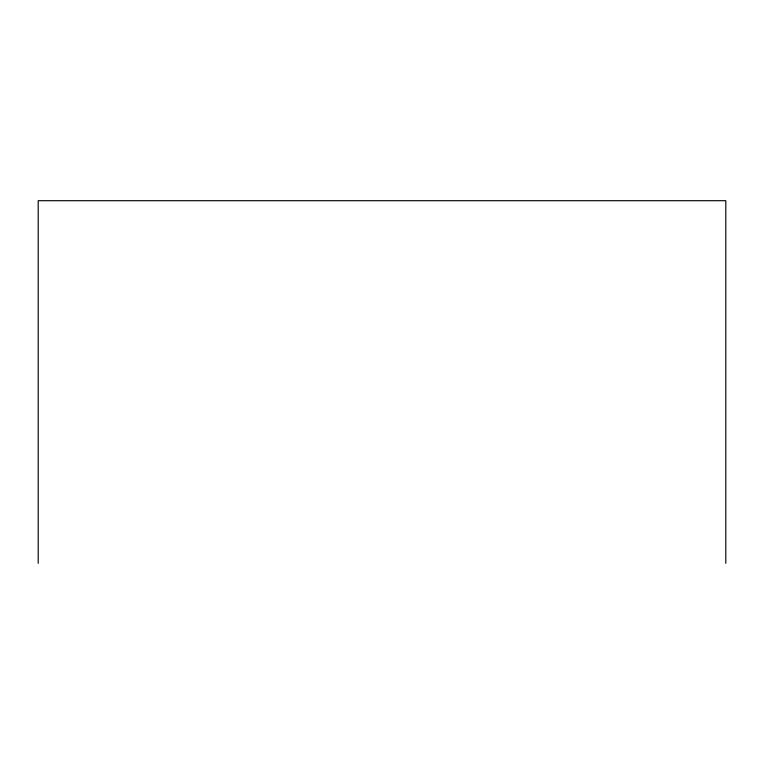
<?xml version="1.0" encoding="UTF-8"?>
<svg xmlns="http://www.w3.org/2000/svg" width="764" height="764" viewBox="0 0 764 764"><rect width="100%" height="100%" fill="white"/><g stroke="black" fill="none" stroke-linecap="round" stroke-linejoin="round"><path stroke-width="1.15" d="M725.8 563.297L725.8 200.703L38.2 200.703L38.2 563.297"/></g></svg>
